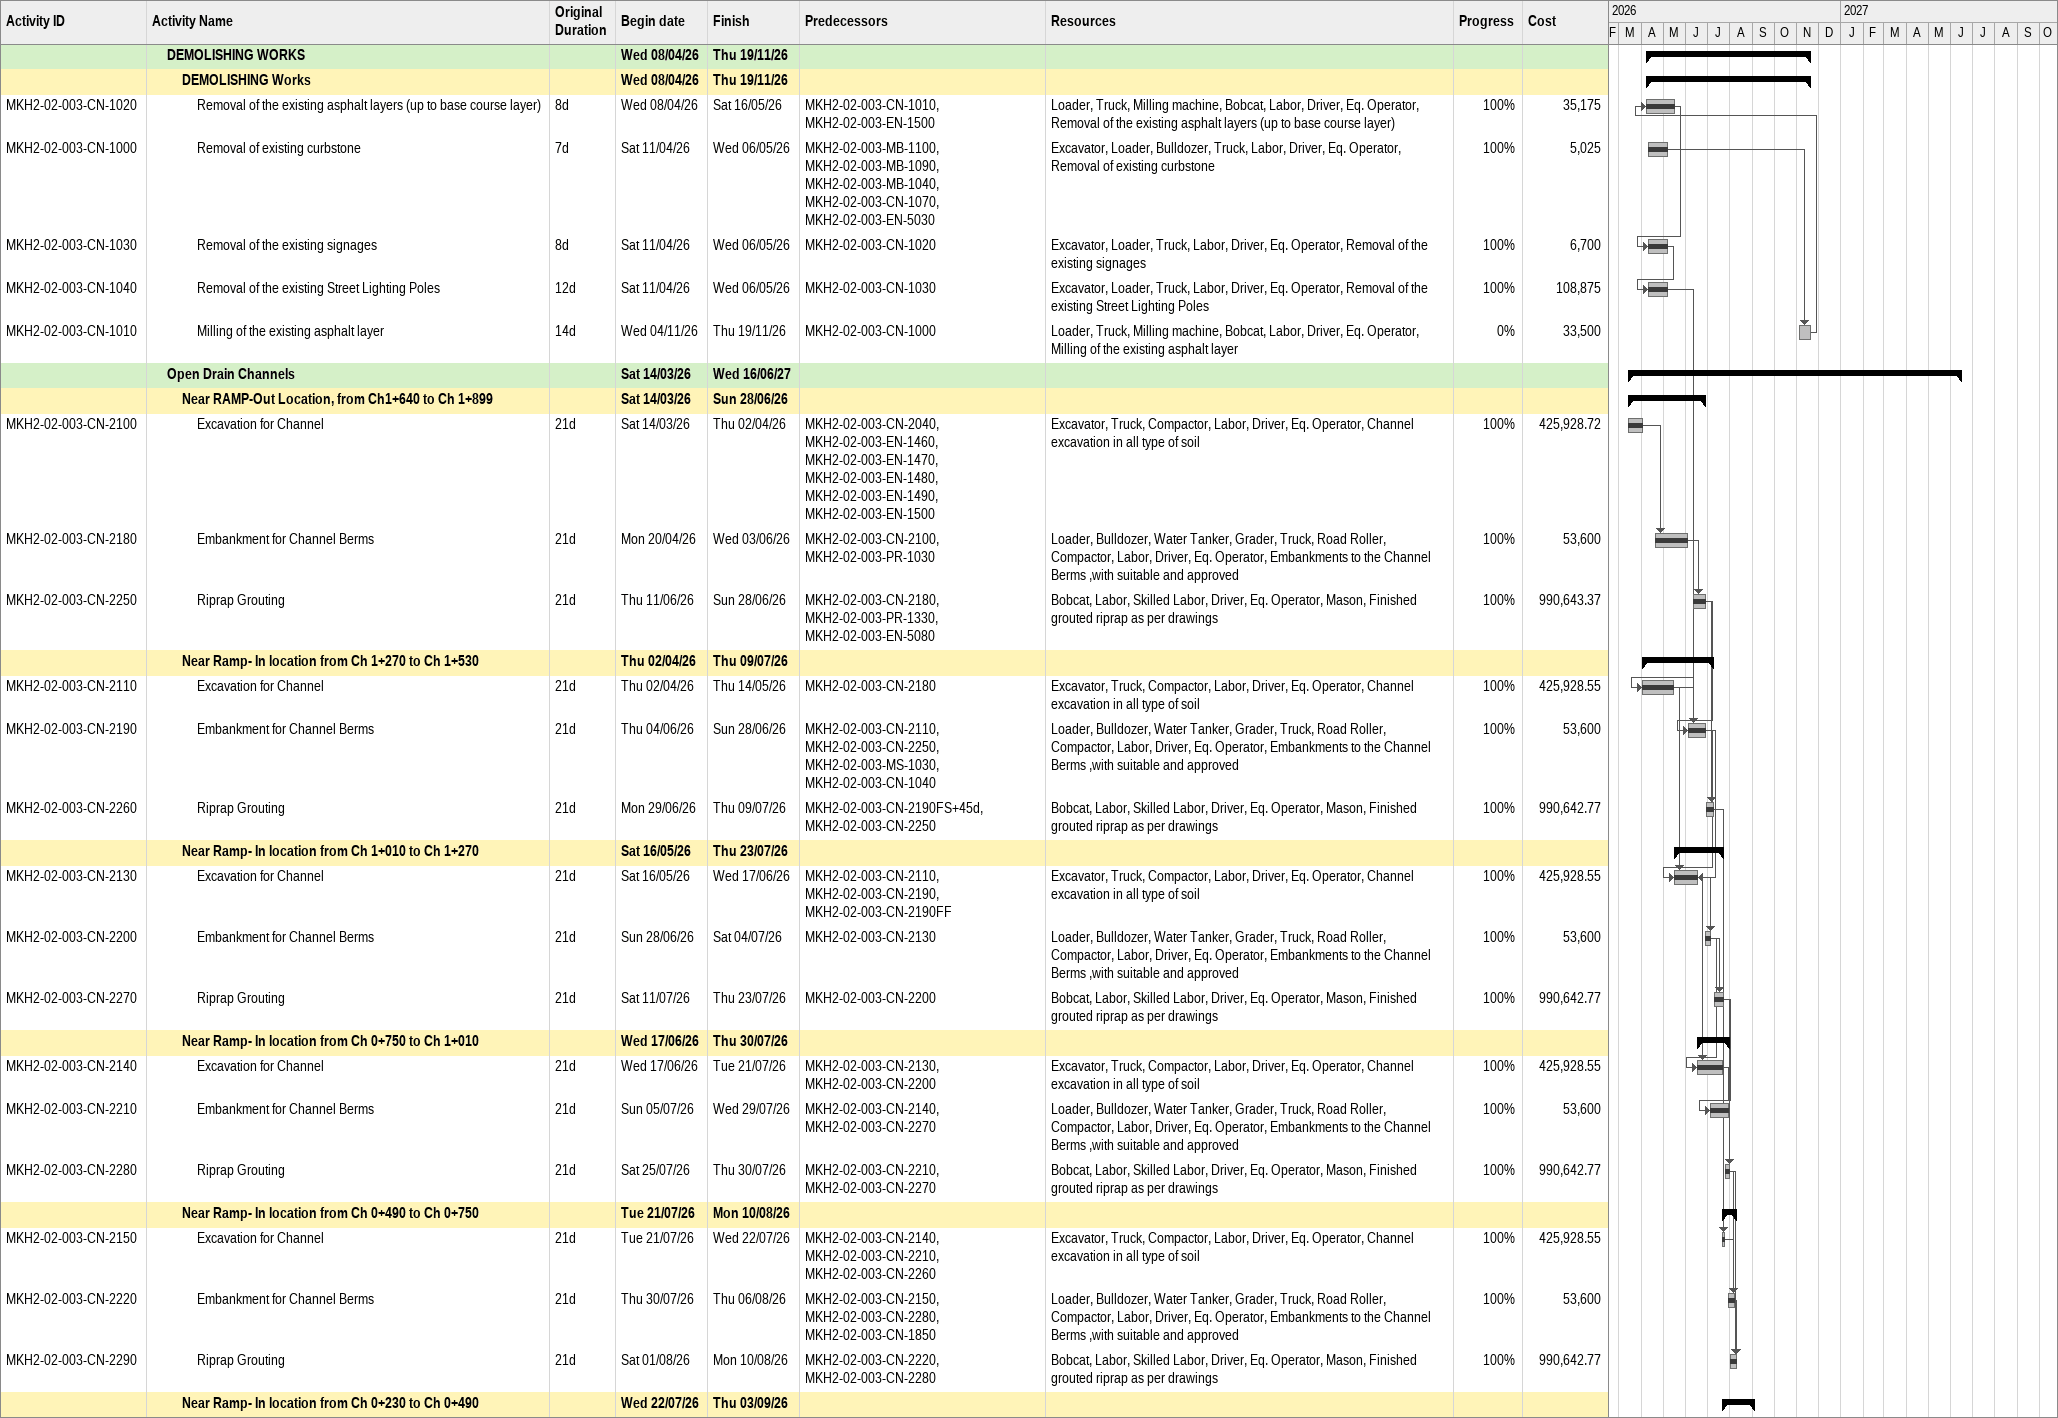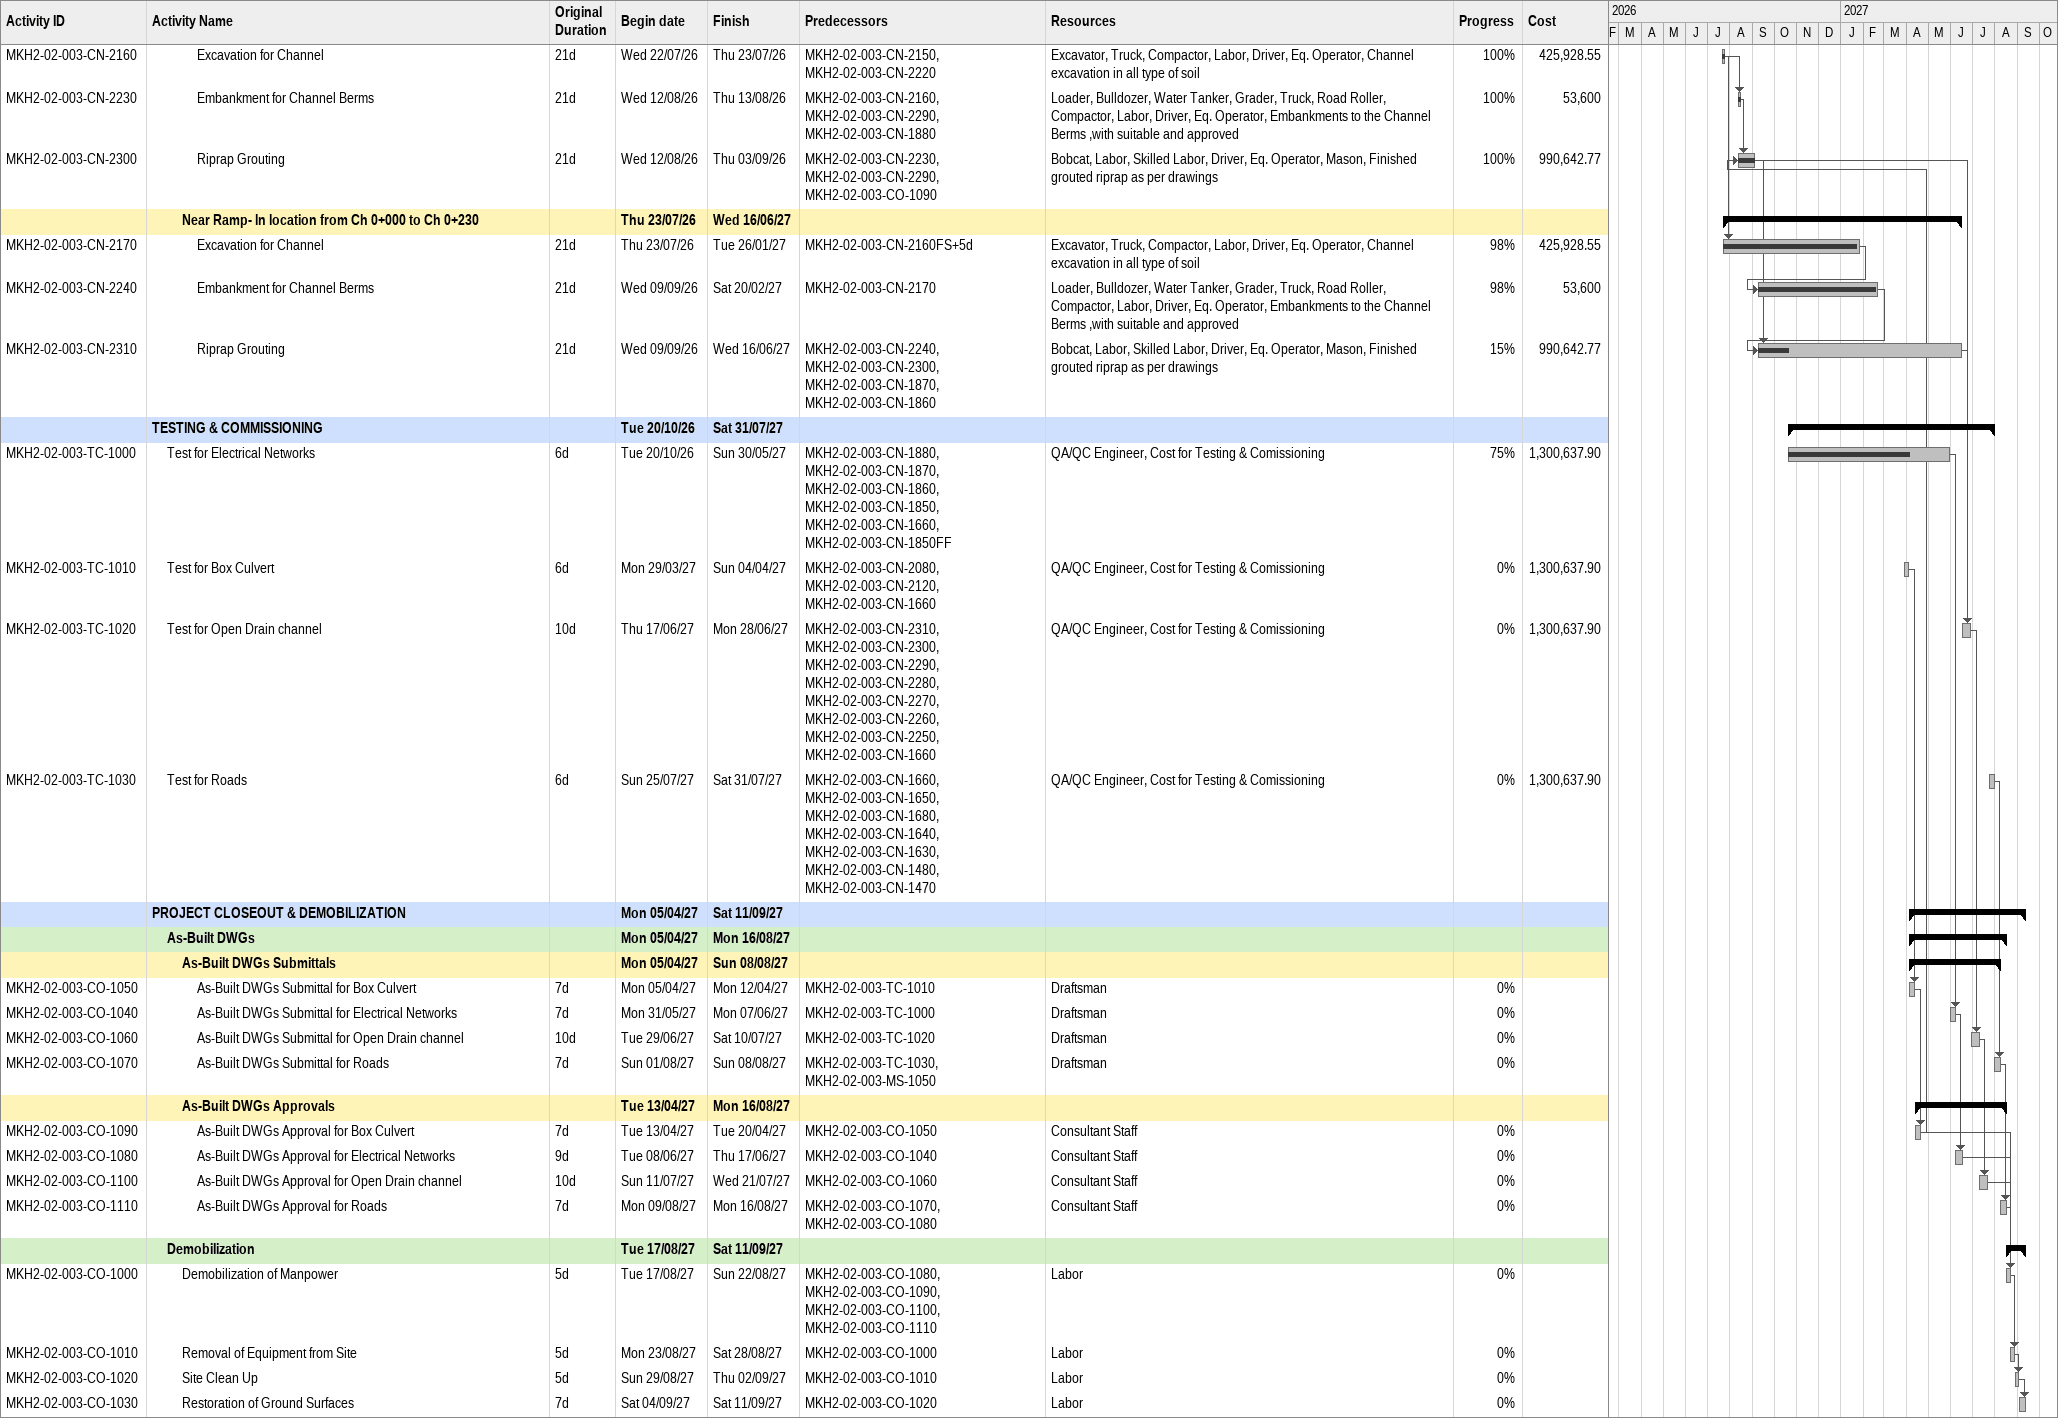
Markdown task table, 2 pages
| ID | Level | Task | Original duration | Start | Finish | Predecessors | Resources | % complete | Cost |
|---|---|---|---|---|---|---|---|---|---|
|  | 2 | **DEMOLISHING WORKS** |  | 2026-04-08 | 2026-11-19 |  |  |  |  |
|  | 3 | **DEMOLISHING Works** |  | 2026-04-08 | 2026-11-19 |  |  |  |  |
| MKH2-02-003-CN-1020 | 4 | Removal of the existing asphalt layers (up to base course layer) | 8d | 2026-04-08 | 2026-05-16 | MKH2-02-003-CN-1010, MKH2-02-003-EN-1500 | Loader, Truck, Milling machine, Bobcat, Labor, Driver, Eq. Operator, Removal of the existing asphalt layers (up to base course layer) | 100 | 35175 |
| MKH2-02-003-CN-1000 | 4 | Removal of existing curbstone | 7d | 2026-04-11 | 2026-05-06 | MKH2-02-003-MB-1100, MKH2-02-003-MB-1090, MKH2-02-003-MB-1040, MKH2-02-003-CN-1070, MKH2-02-003-EN-5030 | Excavator, Loader, Bulldozer, Truck, Labor, Driver, Eq. Operator, Removal of existing curbstone | 100 | 5025 |
| MKH2-02-003-CN-1030 | 4 | Removal of the existing signages | 8d | 2026-04-11 | 2026-05-06 | MKH2-02-003-CN-1020 | Excavator, Loader, Truck, Labor, Driver, Eq. Operator, Removal of the existing signages | 100 | 6700 |
| MKH2-02-003-CN-1040 | 4 | Removal of the existing Street Lighting Poles | 12d | 2026-04-11 | 2026-05-06 | MKH2-02-003-CN-1030 | Excavator, Loader, Truck, Labor, Driver, Eq. Operator, Removal of the existing Street Lighting Poles | 100 | 108875 |
| MKH2-02-003-CN-1010 | 4 | Milling of the existing asphalt layer | 14d | 2026-11-04 | 2026-11-19 | MKH2-02-003-CN-1000 | Loader, Truck, Milling machine, Bobcat, Labor, Driver, Eq. Operator, Milling of the existing asphalt layer | 0 | 33500 |
|  | 2 | **Open Drain Channels** |  | 2026-03-14 | 2027-06-16 |  |  |  |  |
|  | 3 | **Near RAMP-Out Location, from Ch1+640 to Ch 1+899** |  | 2026-03-14 | 2026-06-28 |  |  |  |  |
| MKH2-02-003-CN-2100 | 4 | Excavation for Channel | 21d | 2026-03-14 | 2026-04-02 | MKH2-02-003-CN-2040, MKH2-02-003-EN-1460, MKH2-02-003-EN-1470, MKH2-02-003-EN-1480, MKH2-02-003-EN-1490, MKH2-02-003-EN-1500 | Excavator, Truck, Compactor, Labor, Driver, Eq. Operator, Channel excavation in all type of soil | 100 | 425928.72 |
| MKH2-02-003-CN-2180 | 4 | Embankment for Channel Berms | 21d | 2026-04-20 | 2026-06-03 | MKH2-02-003-CN-2100, MKH2-02-003-PR-1030 | Loader, Bulldozer, Water Tanker, Grader, Truck, Road Roller, Compactor, Labor, Driver, Eq. Operator, Embankments to the Channel Berms ,with suitable and approved | 100 | 53600 |
| MKH2-02-003-CN-2250 | 4 | Riprap Grouting | 21d | 2026-06-11 | 2026-06-28 | MKH2-02-003-CN-2180, MKH2-02-003-PR-1330, MKH2-02-003-EN-5080 | Bobcat, Labor, Skilled Labor, Driver, Eq. Operator, Mason, Finished grouted riprap as per drawings | 100 | 990643.37 |
|  | 3 | **Near Ramp- In location from Ch 1+270 to Ch 1+530** |  | 2026-04-02 | 2026-07-09 |  |  |  |  |
| MKH2-02-003-CN-2110 | 4 | Excavation for Channel | 21d | 2026-04-02 | 2026-05-14 | MKH2-02-003-CN-2180 | Excavator, Truck, Compactor, Labor, Driver, Eq. Operator, Channel excavation in all type of soil | 100 | 425928.55 |
| MKH2-02-003-CN-2190 | 4 | Embankment for Channel Berms | 21d | 2026-06-04 | 2026-06-28 | MKH2-02-003-CN-2110, MKH2-02-003-CN-2250, MKH2-02-003-MS-1030, MKH2-02-003-CN-1040 | Loader, Bulldozer, Water Tanker, Grader, Truck, Road Roller, Compactor, Labor, Driver, Eq. Operator, Embankments to the Channel Berms ,with suitable and approved | 100 | 53600 |
| MKH2-02-003-CN-2260 | 4 | Riprap Grouting | 21d | 2026-06-29 | 2026-07-09 | MKH2-02-003-CN-2190FS+45d, MKH2-02-003-CN-2250 | Bobcat, Labor, Skilled Labor, Driver, Eq. Operator, Mason, Finished grouted riprap as per drawings | 100 | 990642.77 |
|  | 3 | **Near Ramp- In location from Ch 1+010 to Ch 1+270** |  | 2026-05-16 | 2026-07-23 |  |  |  |  |
| MKH2-02-003-CN-2130 | 4 | Excavation for Channel | 21d | 2026-05-16 | 2026-06-17 | MKH2-02-003-CN-2110, MKH2-02-003-CN-2190, MKH2-02-003-CN-2190FF | Excavator, Truck, Compactor, Labor, Driver, Eq. Operator, Channel excavation in all type of soil | 100 | 425928.55 |
| MKH2-02-003-CN-2200 | 4 | Embankment for Channel Berms | 21d | 2026-06-28 | 2026-07-04 | MKH2-02-003-CN-2130 | Loader, Bulldozer, Water Tanker, Grader, Truck, Road Roller, Compactor, Labor, Driver, Eq. Operator, Embankments to the Channel Berms ,with suitable and approved | 100 | 53600 |
| MKH2-02-003-CN-2270 | 4 | Riprap Grouting | 21d | 2026-07-11 | 2026-07-23 | MKH2-02-003-CN-2200 | Bobcat, Labor, Skilled Labor, Driver, Eq. Operator, Mason, Finished grouted riprap as per drawings | 100 | 990642.77 |
|  | 3 | **Near Ramp- In location from Ch 0+750 to Ch 1+010** |  | 2026-06-17 | 2026-07-30 |  |  |  |  |
| MKH2-02-003-CN-2140 | 4 | Excavation for Channel | 21d | 2026-06-17 | 2026-07-21 | MKH2-02-003-CN-2130, MKH2-02-003-CN-2200 | Excavator, Truck, Compactor, Labor, Driver, Eq. Operator, Channel excavation in all type of soil | 100 | 425928.55 |
| MKH2-02-003-CN-2210 | 4 | Embankment for Channel Berms | 21d | 2026-07-05 | 2026-07-29 | MKH2-02-003-CN-2140, MKH2-02-003-CN-2270 | Loader, Bulldozer, Water Tanker, Grader, Truck, Road Roller, Compactor, Labor, Driver, Eq. Operator, Embankments to the Channel Berms ,with suitable and approved | 100 | 53600 |
| MKH2-02-003-CN-2280 | 4 | Riprap Grouting | 21d | 2026-07-25 | 2026-07-30 | MKH2-02-003-CN-2210, MKH2-02-003-CN-2270 | Bobcat, Labor, Skilled Labor, Driver, Eq. Operator, Mason, Finished grouted riprap as per drawings | 100 | 990642.77 |
|  | 3 | **Near Ramp- In location from Ch 0+490 to Ch 0+750** |  | 2026-07-21 | 2026-08-10 |  |  |  |  |
| MKH2-02-003-CN-2150 | 4 | Excavation for Channel | 21d | 2026-07-21 | 2026-07-22 | MKH2-02-003-CN-2140, MKH2-02-003-CN-2210, MKH2-02-003-CN-2260 | Excavator, Truck, Compactor, Labor, Driver, Eq. Operator, Channel excavation in all type of soil | 100 | 425928.55 |
| MKH2-02-003-CN-2220 | 4 | Embankment for Channel Berms | 21d | 2026-07-30 | 2026-08-06 | MKH2-02-003-CN-2150, MKH2-02-003-CN-2280, MKH2-02-003-CN-1850 | Loader, Bulldozer, Water Tanker, Grader, Truck, Road Roller, Compactor, Labor, Driver, Eq. Operator, Embankments to the Channel Berms ,with suitable and approved | 100 | 53600 |
| MKH2-02-003-CN-2290 | 4 | Riprap Grouting | 21d | 2026-08-01 | 2026-08-10 | MKH2-02-003-CN-2220, MKH2-02-003-CN-2280 | Bobcat, Labor, Skilled Labor, Driver, Eq. Operator, Mason, Finished grouted riprap as per drawings | 100 | 990642.77 |
|  | 3 | **Near Ramp- In location from Ch 0+230 to Ch 0+490** |  | 2026-07-22 | 2026-09-03 |  |  |  |  |
| MKH2-02-003-CN-2160 | 4 | Excavation for Channel | 21d | 2026-07-22 | 2026-07-23 | MKH2-02-003-CN-2150, MKH2-02-003-CN-2220 | Excavator, Truck, Compactor, Labor, Driver, Eq. Operator, Channel excavation in all type of soil | 100 | 425928.55 |
| MKH2-02-003-CN-2230 | 4 | Embankment for Channel Berms | 21d | 2026-08-12 | 2026-08-13 | MKH2-02-003-CN-2160, MKH2-02-003-CN-2290, MKH2-02-003-CN-1880 | Loader, Bulldozer, Water Tanker, Grader, Truck, Road Roller, Compactor, Labor, Driver, Eq. Operator, Embankments to the Channel Berms ,with suitable and approved | 100 | 53600 |
| MKH2-02-003-CN-2300 | 4 | Riprap Grouting | 21d | 2026-08-12 | 2026-09-03 | MKH2-02-003-CN-2230, MKH2-02-003-CN-2290, MKH2-02-003-CO-1090 | Bobcat, Labor, Skilled Labor, Driver, Eq. Operator, Mason, Finished grouted riprap as per drawings | 100 | 990642.77 |
|  | 3 | **Near Ramp- In location from Ch 0+000 to Ch 0+230** |  | 2026-07-23 | 2027-06-16 |  |  |  |  |
| MKH2-02-003-CN-2170 | 4 | Excavation for Channel | 21d | 2026-07-23 | 2027-01-26 | MKH2-02-003-CN-2160FS+5d | Excavator, Truck, Compactor, Labor, Driver, Eq. Operator, Channel excavation in all type of soil | 98 | 425928.55 |
| MKH2-02-003-CN-2240 | 4 | Embankment for Channel Berms | 21d | 2026-09-09 | 2027-02-20 | MKH2-02-003-CN-2170 | Loader, Bulldozer, Water Tanker, Grader, Truck, Road Roller, Compactor, Labor, Driver, Eq. Operator, Embankments to the Channel Berms ,with suitable and approved | 98 | 53600 |
| MKH2-02-003-CN-2310 | 4 | Riprap Grouting | 21d | 2026-09-09 | 2027-06-16 | MKH2-02-003-CN-2240, MKH2-02-003-CN-2300, MKH2-02-003-CN-1870, MKH2-02-003-CN-1860 | Bobcat, Labor, Skilled Labor, Driver, Eq. Operator, Mason, Finished grouted riprap as per drawings | 15 | 990642.77 |
|  | 1 | **TESTING & COMMISSIONING** |  | 2026-10-20 | 2027-07-31 |  |  |  |  |
| MKH2-02-003-TC-1000 | 2 | Test for Electrical Networks | 6d | 2026-10-20 | 2027-05-30 | MKH2-02-003-CN-1880, MKH2-02-003-CN-1870, MKH2-02-003-CN-1860, MKH2-02-003-CN-1850, MKH2-02-003-CN-1660, MKH2-02-003-CN-1850FF | QA/QC Engineer, Cost for Testing & Comissioning | 75 | 1300637.90 |
| MKH2-02-003-TC-1010 | 2 | Test for Box Culvert | 6d | 2027-03-29 | 2027-04-04 | MKH2-02-003-CN-2080, MKH2-02-003-CN-2120, MKH2-02-003-CN-1660 | QA/QC Engineer, Cost for Testing & Comissioning | 0 | 1300637.90 |
| MKH2-02-003-TC-1020 | 2 | Test for Open Drain channel | 10d | 2027-06-17 | 2027-06-28 | MKH2-02-003-CN-2310, MKH2-02-003-CN-2300, MKH2-02-003-CN-2290, MKH2-02-003-CN-2280, MKH2-02-003-CN-2270, MKH2-02-003-CN-2260, MKH2-02-003-CN-2250, MKH2-02-003-CN-1660 | QA/QC Engineer, Cost for Testing & Comissioning | 0 | 1300637.90 |
| MKH2-02-003-TC-1030 | 2 | Test for Roads | 6d | 2027-07-25 | 2027-07-31 | MKH2-02-003-CN-1660, MKH2-02-003-CN-1650, MKH2-02-003-CN-1680, MKH2-02-003-CN-1640, MKH2-02-003-CN-1630, MKH2-02-003-CN-1480, MKH2-02-003-CN-1470 | QA/QC Engineer, Cost for Testing & Comissioning | 0 | 1300637.90 |
|  | 1 | **PROJECT CLOSEOUT & DEMOBILIZATION** |  | 2027-04-05 | 2027-09-11 |  |  |  |  |
|  | 2 | **As-Built DWGs** |  | 2027-04-05 | 2027-08-16 |  |  |  |  |
|  | 3 | **As-Built DWGs Submittals** |  | 2027-04-05 | 2027-08-08 |  |  |  |  |
| MKH2-02-003-CO-1050 | 4 | As-Built DWGs Submittal for Box Culvert | 7d | 2027-04-05 | 2027-04-12 | MKH2-02-003-TC-1010 | Draftsman | 0 |  |
| MKH2-02-003-CO-1040 | 4 | As-Built DWGs Submittal for Electrical Networks | 7d | 2027-05-31 | 2027-06-07 | MKH2-02-003-TC-1000 | Draftsman | 0 |  |
| MKH2-02-003-CO-1060 | 4 | As-Built DWGs Submittal for Open Drain channel | 10d | 2027-06-29 | 2027-07-10 | MKH2-02-003-TC-1020 | Draftsman | 0 |  |
| MKH2-02-003-CO-1070 | 4 | As-Built DWGs Submittal for Roads | 7d | 2027-08-01 | 2027-08-08 | MKH2-02-003-TC-1030, MKH2-02-003-MS-1050 | Draftsman | 0 |  |
|  | 3 | **As-Built DWGs Approvals** |  | 2027-04-13 | 2027-08-16 |  |  |  |  |
| MKH2-02-003-CO-1090 | 4 | As-Built DWGs Approval for Box Culvert | 7d | 2027-04-13 | 2027-04-20 | MKH2-02-003-CO-1050 | Consultant Staff | 0 |  |
| MKH2-02-003-CO-1080 | 4 | As-Built DWGs Approval for Electrical Networks | 9d | 2027-06-08 | 2027-06-17 | MKH2-02-003-CO-1040 | Consultant Staff | 0 |  |
| MKH2-02-003-CO-1100 | 4 | As-Built DWGs Approval for Open Drain channel | 10d | 2027-07-11 | 2027-07-21 | MKH2-02-003-CO-1060 | Consultant Staff | 0 |  |
| MKH2-02-003-CO-1110 | 4 | As-Built DWGs Approval for Roads | 7d | 2027-08-09 | 2027-08-16 | MKH2-02-003-CO-1070, MKH2-02-003-CO-1080 | Consultant Staff | 0 |  |
|  | 2 | **Demobilization** |  | 2027-08-17 | 2027-09-11 |  |  |  |  |
| MKH2-02-003-CO-1000 | 3 | Demobilization of Manpower | 5d | 2027-08-17 | 2027-08-22 | MKH2-02-003-CO-1080, MKH2-02-003-CO-1090, MKH2-02-003-CO-1100, MKH2-02-003-CO-1110 | Labor | 0 |  |
| MKH2-02-003-CO-1010 | 3 | Removal of Equipment from Site | 5d | 2027-08-23 | 2027-08-28 | MKH2-02-003-CO-1000 | Labor | 0 |  |
| MKH2-02-003-CO-1020 | 3 | Site Clean Up | 5d | 2027-08-29 | 2027-09-02 | MKH2-02-003-CO-1010 | Labor | 0 |  |
| MKH2-02-003-CO-1030 | 3 | Restoration of Ground Surfaces | 7d | 2027-09-04 | 2027-09-11 | MKH2-02-003-CO-1020 | Labor | 0 |  |
